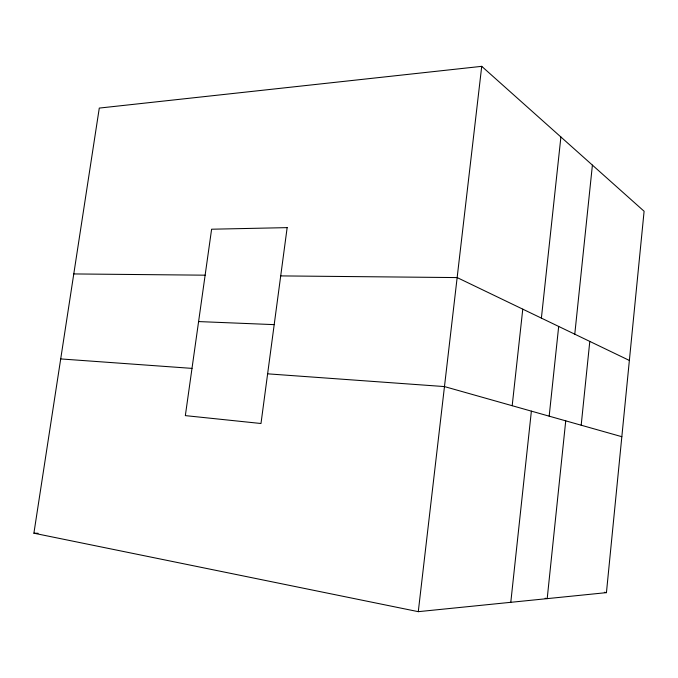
<?xml version="1.0" encoding="UTF-8"?>
<svg xmlns="http://www.w3.org/2000/svg" width="678" height="678" viewBox="0 0 678 678"><rect width="100%" height="100%" fill="white"/><g stroke="black" fill="none" stroke-linecap="round" stroke-linejoin="round"><path stroke-width="1.02" d="M606.437 592.64L644.1 211.248L481.727 66.334L99.285 108.082L33.9 533.205L418.284 611.666L606.437 592.64L604.352 592.275M581.182 425.208L589.792 341.407M565.732 420.843L547.197 598.632L545.112 598.25M574.775 334.178L592.403 165.11M549.172 416.165L558.68 326.432M510.788 602.31L531.374 411.139M541.391 318.118L560.901 136.99M512.187 405.715L522.772 309.151M418.284 611.666L481.727 66.334M73.775 273.937L205.137 275.183M280.709 275.904L457.15 277.582L629.37 360.45M33.9 533.205L38.129 533.281M198.595 321.575L274.2 324.635M60.706 358.925L192.001 368.383M267.624 373.832L444.471 386.579L621.836 436.7M287.158 227.63L260.988 423.504L185.34 415.622L211.612 229.215L287.158 227.63"/></g></svg>
